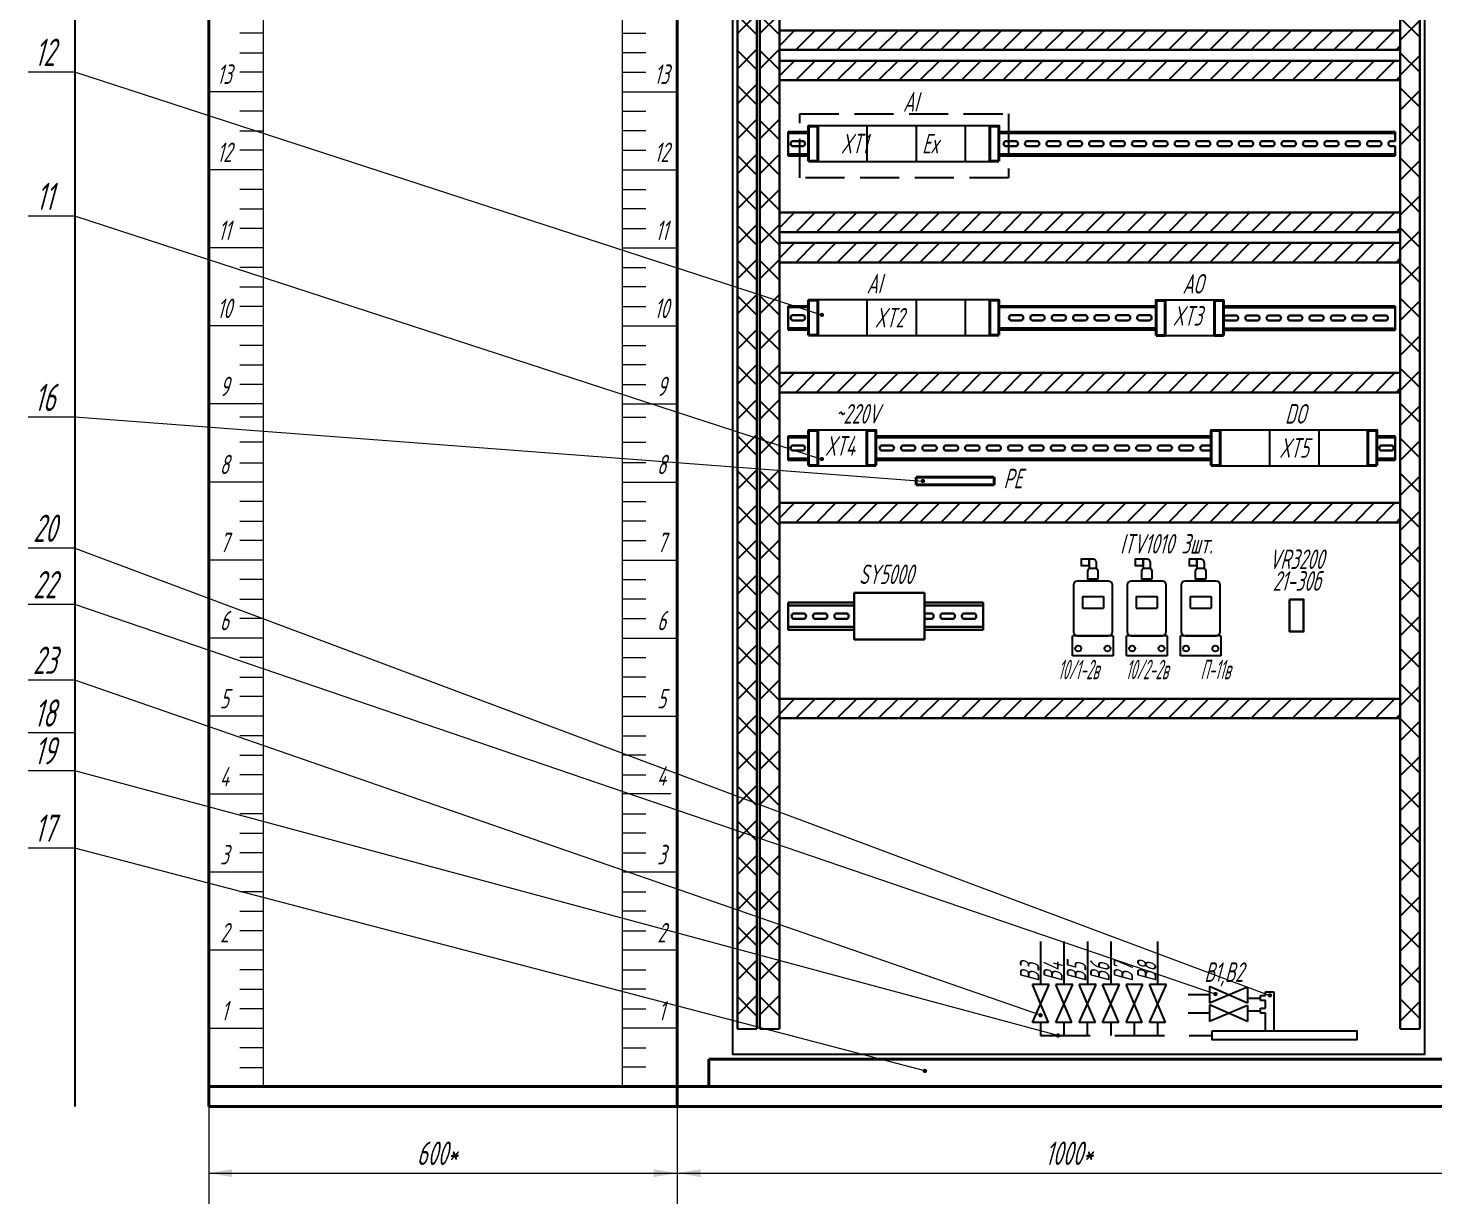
# Model space of a CAD drawing. Header units: millimetres. Extents: x -680 to 9204, y -4430 to 7779.
# Drawn here: x 2562.9 to 2743, y -943.5 to -792.8 of the extents above; entities that cross this region are included whole.
import ezdxf
from ezdxf.enums import TextEntityAlignment as Align

# ---------------------------------------------------------------- set-up
doc = ezdxf.new("R2010")
doc.units = ezdxf.units.MM
doc.linetypes.add('gost5', pattern=[7, 5, -2, 0])
doc.linetypes.add('невидимая', pattern=[9.525, 6.35, -3.175])
doc.layers.get('Defpoints').update_dxf_attribs({"color": 33})
for name, color, linetype, lineweight in [('RAZMER', 5, 'Continuous', 20), ('text', 41, 'Continuous', 20), ('Размерная', 4, 'Continuous', 25), ('Текст_КИП', 2, 'Continuous', 25), ('Тонкая', 5, 'Continuous', 20)]:
    doc.layers.add(name, color=color, linetype=linetype, lineweight=lineweight)
doc.layers.add('ТЕКСТ', color=2, linetype='Continuous')
doc.styles.add('Simplex', font='simplex.shx', dxfattribs={"width": 0.7, "oblique": 15})

# ---------------------------------------------------------------- blocks, each defined once
blk = doc.blocks.new('В1')
for p, q in [((6.96, -1.54), (0, 1.54)), ((0, 1.54), (0, -1.54)), ((6.96, 1.4), (0, -1.54)), ((6.96, 1.4), (6.96, -1.54))]:
    blk.add_line(p, q)

msp = doc.modelspace()

# ---------------------------------------------------------------- hatches: boundary and pattern name
at = {"ltscale": 0.5}
h = msp.add_hatch(color=256, dxfattribs=at)
edge = h.paths.add_edge_path()
edge.add_arc((2664.577, -829.557), 0.277, 0, 360)
h = msp.add_hatch(color=256, dxfattribs=at)
edge = h.paths.add_edge_path()
edge.add_arc((2664.577, -848.027), 0.277, 0, 360)
h = msp.add_hatch(color=256, dxfattribs=at)
edge = h.paths.add_edge_path()
edge.add_arc((2677.512, -850.844), 0.277, 0, 360)
h = msp.add_hatch(color=256, dxfattribs=at)
edge = h.paths.add_edge_path()
edge.add_arc((2714.993, -916.581), 0.277, 0, 360)
h = msp.add_hatch(color=256, dxfattribs=at)
edge = h.paths.add_edge_path()
edge.add_arc((2721.963, -916.755), 0.277, 0, 360)
h = msp.add_hatch(color=256, dxfattribs=at)
edge = h.paths.add_edge_path()
edge.add_arc((2692.587, -919.298), 0.277, 0, 360)
h = msp.add_hatch(color=256, dxfattribs=at)
edge = h.paths.add_edge_path()
edge.add_arc((2694.812, -921.888), 0.277, 0, 360)
h = msp.add_hatch(color=256, dxfattribs=at)
edge = h.paths.add_edge_path()
edge.add_arc((2677.767, -926.43), 0.277, 0, 360)
at = {"layer": 'Размерная', "ltscale": 0.9}
h = msp.add_hatch(dxfattribs=at)
h.set_pattern_fill('ANSI37', color=241, style=0)
h.set_pattern_definition([(45, (2356.3397, 5927.1266), (-2.245064, 2.245064), []), (135, (2356.3397, 5927.1266), (-2.245064, -2.245064), [])])
h.paths.add_polyline_path([(2653.764, -921.042), (2656.264, -921.042), (2656.264, -740.197), (2653.764, -740.197)])
h = msp.add_hatch(dxfattribs=at)
h.set_pattern_fill('ANSI37', color=241, style=0)
h.set_pattern_definition([(45, (2359.204, 5927.1266), (-2.245064, 2.245064), []), (135, (2359.204, 5927.1266), (-2.245064, -2.245064), [])])
h.paths.add_polyline_path([(2656.628, -921.042), (2659.128, -921.042), (2659.128, -740.197), (2656.628, -740.197)])
h = msp.add_hatch(dxfattribs=at)
h.set_pattern_fill('ANSI37', color=241, style=0)
h.set_pattern_definition([(135, (3642.612, 159.0004), (2.245064, 2.245064), []), (45, (3642.612, 159.0004), (2.245064, -2.245064), [])])
h.paths.add_polyline_path([(2738.669, -921.042), (2741.169, -921.042), (2741.169, -740.197), (2738.669, -740.197)])
at = {"layer": 'Размерная'}
h = msp.add_hatch(dxfattribs=at)
h.set_pattern_fill('ANSI31', color=241, scale=15, style=0)
h.set_pattern_definition([(45, (-9082.2565, 3712.8695), (-1.32582521, 1.32582521), [])])
h.paths.add_polyline_path([(2738.669, -795.608), (2738.669, -793.108), (2659.128, -793.108), (2659.128, -795.608)])
h = msp.add_hatch(dxfattribs=at)
h.set_pattern_fill('ANSI31', color=241, scale=15, style=0)
h.set_pattern_definition([(45, (-9082.2565, 3708.9866), (-1.32582521, 1.32582521), [])])
h.paths.add_polyline_path([(2738.669, -799.491), (2738.669, -796.991), (2659.128, -796.991), (2659.128, -799.491)])
h = msp.add_hatch(dxfattribs=at)
h.set_pattern_fill('ANSI31', color=241, scale=15, style=0)
h.set_pattern_definition([(45, (-9082.2565, 3689.5256), (-1.32582521, 1.32582521), [])])
h.paths.add_polyline_path([(2738.669, -818.952), (2738.669, -816.452), (2659.128, -816.452), (2659.128, -818.952)])
h = msp.add_hatch(dxfattribs=at)
h.set_pattern_fill('ANSI31', color=241, scale=15, style=0)
h.set_pattern_definition([(45, (-9082.2565, 3685.6428), (-1.32582521, 1.32582521), [])])
h.paths.add_polyline_path([(2738.669, -822.835), (2738.669, -820.335), (2659.128, -820.335), (2659.128, -822.835)])
h = msp.add_hatch(dxfattribs=at)
h.set_pattern_fill('ANSI31', color=241, scale=15, style=0)
h.set_pattern_definition([(45, (-9082.2565, 3668.9826), (-1.32582521, 1.32582521), [])])
h.paths.add_polyline_path([(2738.669, -839.495), (2738.669, -836.995), (2659.128, -836.995), (2659.128, -839.495)])
h = msp.add_hatch(dxfattribs=at)
h.set_pattern_fill('ANSI31', color=241, scale=15, style=0)
h.set_pattern_definition([(45, (-9082.2565, 3652.3224), (-1.32582521, 1.32582521), [])])
h.paths.add_polyline_path([(2738.669, -856.155), (2738.669, -853.655), (2659.128, -853.655), (2659.128, -856.155)])
h = msp.add_hatch(dxfattribs=at)
h.set_pattern_fill('ANSI31', color=241, scale=15, style=0)
h.set_pattern_definition([(45, (-9082.2565, 3627.2259), (-1.32582521, 1.32582521), [])])
h.paths.add_polyline_path([(2659.128, -878.752), (2659.128, -881.252), (2738.669, -881.252), (2738.669, -878.752)])

# ---------------------------------------------------------------- linework, layer by layer
at = {"lineweight": 40}
for p, q in [((2586.035, -930.97), (2586.035, -730.47)), ((2646.035, -930.97), (2646.035, -730.47)), ((2744.788, -924.915), (2650.115, -924.915)), ((2650.115, -928.411), (2650.115, -924.915)), ((2808.782, -930.97), (2586.035, -930.97))]:
    msp.add_line(p, q, dxfattribs=at)
at = {"lineweight": 30}
for p, q in [((2738.669, -793.108), (2659.128, -793.108)), ((2738.669, -795.608), (2659.128, -795.608)), ((2738.669, -796.991), (2659.128, -796.991)), ((2738.669, -799.491), (2659.128, -799.491)), ((2660.278, -806.118), (2662.877, -806.118)), ((2660.278, -809.165), (2660.278, -806.118)), ((2660.278, -806.277), (2662.877, -806.277)), ((2737.995, -806.118), (2687.247, -806.118)), ((2737.995, -806.277), (2687.247, -806.277)), ((2737.995, -807.296), (2737.995, -806.118)), ((2662.19, -807.296), (2660.812, -807.296)), ((2662.19, -807.957), (2660.812, -807.957)), ((2689.467, -807.296), (2688.089, -807.296)), ((2689.467, -807.957), (2688.089, -807.957)), ((2692.206, -807.296), (2690.828, -807.296)), ((2692.206, -807.957), (2690.828, -807.957)), ((2694.944, -807.296), (2693.566, -807.296)), ((2694.944, -807.957), (2693.566, -807.957)), ((2697.683, -807.296), (2696.305, -807.296)), ((2697.683, -807.957), (2696.305, -807.957)), ((2700.421, -807.296), (2699.043, -807.296)), ((2700.421, -807.957), (2699.043, -807.957)), ((2703.159, -807.296), (2701.782, -807.296)), ((2703.159, -807.957), (2701.782, -807.957)), ((2705.898, -807.296), (2704.52, -807.296)), ((2705.898, -807.957), (2704.52, -807.957)), ((2708.636, -807.296), (2707.259, -807.296)), ((2708.636, -807.957), (2707.259, -807.957)), ((2711.375, -807.296), (2709.997, -807.296)), ((2711.375, -807.957), (2709.997, -807.957)), ((2714.113, -807.296), (2712.736, -807.296)), ((2714.113, -807.957), (2712.736, -807.957)), ((2716.852, -807.296), (2715.474, -807.296)), ((2716.852, -807.957), (2715.474, -807.957)), ((2719.59, -807.296), (2718.213, -807.296)), ((2719.59, -807.957), (2718.213, -807.957)), ((2722.329, -807.296), (2720.951, -807.296)), ((2722.329, -807.957), (2720.951, -807.957)), ((2725.067, -807.296), (2723.69, -807.296)), ((2725.067, -807.957), (2723.69, -807.957)), ((2727.806, -807.296), (2726.428, -807.296)), ((2727.806, -807.957), (2726.428, -807.957)), ((2730.544, -807.296), (2729.167, -807.296)), ((2730.544, -807.957), (2729.167, -807.957)), ((2733.283, -807.296), (2731.905, -807.296)), ((2733.283, -807.957), (2731.905, -807.957)), ((2736.021, -807.296), (2734.643, -807.296)), ((2736.021, -807.957), (2734.643, -807.957)), ((2737.995, -807.296), (2737.382, -807.296)), ((2737.995, -807.957), (2737.382, -807.957)), ((2737.995, -809.165), (2737.995, -807.957)), ((2660.278, -808.977), (2662.877, -808.977)), ((2660.278, -809.165), (2662.877, -809.165)), ((2737.995, -808.977), (2687.247, -808.977)), ((2737.995, -809.165), (2687.247, -809.165)), ((2738.669, -816.452), (2659.128, -816.452)), ((2738.669, -818.952), (2659.128, -818.952)), ((2738.669, -820.335), (2659.128, -820.335)), ((2738.669, -822.835), (2659.128, -822.835)), ((2660.278, -828.42), (2662.877, -828.42)), ((2660.278, -831.468), (2660.278, -828.42)), ((2660.278, -828.579), (2662.877, -828.579)), ((2662.19, -829.599), (2660.812, -829.599)), ((2707.392, -828.42), (2687.247, -828.42)), ((2707.392, -828.579), (2687.247, -828.579)), ((2690.148, -829.599), (2688.77, -829.599)), ((2692.886, -829.599), (2691.509, -829.599)), ((2695.625, -829.599), (2694.247, -829.599)), ((2698.363, -829.599), (2696.986, -829.599)), ((2701.102, -829.599), (2699.724, -829.599)), ((2703.84, -829.599), (2702.463, -829.599)), ((2706.579, -829.599), (2705.201, -829.599)), ((2737.995, -828.45), (2716.012, -828.45)), ((2737.995, -828.608), (2716.012, -828.608)), ((2717.679, -829.628), (2716.301, -829.628)), ((2720.417, -829.628), (2719.039, -829.628)), ((2723.156, -829.628), (2721.778, -829.628)), ((2725.894, -829.628), (2724.516, -829.628)), ((2728.633, -829.628), (2727.255, -829.628)), ((2731.371, -829.628), (2729.993, -829.628)), ((2734.11, -829.628), (2732.732, -829.628)), ((2736.848, -829.628), (2735.47, -829.628)), ((2737.995, -831.497), (2737.995, -828.45)), ((2660.278, -831.279), (2662.877, -831.279)), ((2660.278, -831.468), (2662.877, -831.468)), ((2662.19, -830.26), (2660.812, -830.26)), ((2707.392, -831.279), (2687.247, -831.279)), ((2707.392, -831.468), (2687.247, -831.468)), ((2690.148, -830.26), (2688.77, -830.26)), ((2692.886, -830.26), (2691.509, -830.26)), ((2695.625, -830.26), (2694.247, -830.26)), ((2698.363, -830.26), (2696.986, -830.26)), ((2701.102, -830.26), (2699.724, -830.26)), ((2703.84, -830.26), (2702.463, -830.26)), ((2706.579, -830.26), (2705.201, -830.26)), ((2737.995, -831.308), (2716.012, -831.308)), ((2737.995, -831.497), (2716.012, -831.497)), ((2717.679, -830.289), (2716.301, -830.289)), ((2720.417, -830.289), (2719.039, -830.289)), ((2723.156, -830.289), (2721.778, -830.289)), ((2725.894, -830.289), (2724.516, -830.289)), ((2728.633, -830.289), (2727.255, -830.289)), ((2731.371, -830.289), (2729.993, -830.289)), ((2734.11, -830.289), (2732.732, -830.289)), ((2736.848, -830.289), (2735.47, -830.289)), ((2738.669, -836.995), (2659.128, -836.995)), ((2738.669, -839.495), (2659.128, -839.495)), ((2660.278, -845.11), (2662.877, -845.11)), ((2660.278, -848.157), (2660.278, -845.11)), ((2660.278, -845.269), (2662.877, -845.269)), ((2662.19, -846.288), (2660.812, -846.288)), ((2714.455, -845.11), (2671.497, -845.11)), ((2714.455, -845.269), (2671.497, -845.269)), ((2673.589, -846.288), (2672.211, -846.288)), ((2676.327, -846.288), (2674.95, -846.288)), ((2679.066, -846.288), (2677.688, -846.288)), ((2681.804, -846.288), (2680.427, -846.288)), ((2684.543, -846.288), (2683.165, -846.288)), ((2687.281, -846.288), (2685.903, -846.288)), ((2690.02, -846.288), (2688.642, -846.288)), ((2692.758, -846.288), (2691.38, -846.288)), ((2695.497, -846.288), (2694.119, -846.288)), ((2698.235, -846.288), (2696.857, -846.288)), ((2700.974, -846.288), (2699.596, -846.288)), ((2703.712, -846.288), (2702.334, -846.288)), ((2706.451, -846.288), (2705.073, -846.288)), ((2709.189, -846.288), (2707.811, -846.288)), ((2711.927, -846.288), (2710.55, -846.288)), ((2714.455, -846.288), (2713.288, -846.288)), ((2737.995, -845.11), (2735.675, -845.11)), ((2737.995, -845.269), (2735.675, -845.269)), ((2737.58, -846.288), (2736.203, -846.288)), ((2737.995, -848.157), (2737.995, -845.11)), ((2660.278, -847.969), (2662.877, -847.969)), ((2662.19, -846.949), (2660.812, -846.949)), ((2714.455, -847.969), (2671.497, -847.969)), ((2673.589, -846.949), (2672.211, -846.949)), ((2676.327, -846.949), (2674.95, -846.949)), ((2679.066, -846.949), (2677.688, -846.949)), ((2681.804, -846.949), (2680.427, -846.949)), ((2684.543, -846.949), (2683.165, -846.949)), ((2687.281, -846.949), (2685.903, -846.949)), ((2690.02, -846.949), (2688.642, -846.949)), ((2692.758, -846.949), (2691.38, -846.949)), ((2695.497, -846.949), (2694.119, -846.949)), ((2698.235, -846.949), (2696.857, -846.949)), ((2700.974, -846.949), (2699.596, -846.949)), ((2703.712, -846.949), (2702.334, -846.949)), ((2706.451, -846.949), (2705.073, -846.949)), ((2709.189, -846.949), (2707.811, -846.949)), ((2711.927, -846.949), (2710.55, -846.949)), ((2714.455, -846.949), (2713.288, -846.949)), ((2737.995, -847.969), (2735.675, -847.969)), ((2737.58, -846.949), (2736.203, -846.949)), ((2660.278, -848.157), (2662.877, -848.157)), ((2714.455, -848.157), (2671.497, -848.157)), ((2737.995, -848.157), (2735.675, -848.157)), ((2738.669, -853.655), (2659.128, -853.655)), ((2738.669, -856.155), (2659.128, -856.155)), ((2668.718, -871.162), (2668.718, -865.162)), ((2668.718, -865.162), (2677.718, -865.162)), ((2677.718, -865.162), (2677.718, -871.162)), ((2668.718, -866.412), (2660.245, -866.412)), ((2660.245, -866.412), (2660.245, -869.912)), ((2668.718, -866.812), (2660.245, -866.812)), ((2662.31, -867.832), (2660.933, -867.832)), ((2661.235, -867.832), (2661.076, -867.832)), ((2665.049, -867.832), (2663.671, -867.832)), ((2667.787, -867.832), (2666.41, -867.832)), ((2677.718, -866.412), (2685.245, -866.412)), ((2677.718, -866.812), (2685.245, -866.812)), ((2678.643, -867.832), (2677.718, -867.832)), ((2681.381, -867.832), (2680.003, -867.832)), ((2684.12, -867.832), (2682.742, -867.832)), ((2685.245, -866.412), (2685.245, -869.912)), ((2668.718, -869.512), (2660.245, -869.512)), ((2662.31, -868.492), (2660.933, -868.492)), ((2661.235, -868.492), (2661.076, -868.492)), ((2665.049, -868.492), (2663.671, -868.492)), ((2667.787, -868.492), (2666.41, -868.492)), ((2678.643, -868.492), (2677.718, -868.492)), ((2677.718, -869.512), (2685.245, -869.512)), ((2681.381, -868.492), (2680.003, -868.492)), ((2684.12, -868.492), (2682.742, -868.492)), ((2660.245, -869.912), (2668.718, -869.912)), ((2677.718, -871.162), (2668.718, -871.162)), ((2685.245, -869.912), (2677.718, -869.912)), ((2738.669, -878.752), (2659.128, -878.752)), ((2738.669, -881.252), (2659.128, -881.252))]:
    msp.add_line(p, q, dxfattribs=at)
at = {"color": 107}
for p, q in [((2670.337, -805.337), (2664.037, -805.337)), ((2664.037, -805.337), (2664.037, -809.887)), ((2670.337, -805.337), (2670.337, -809.887)), ((2676.637, -805.337), (2670.337, -805.337)), ((2676.637, -805.337), (2676.637, -809.887)), ((2682.937, -805.337), (2676.637, -805.337)), ((2682.937, -805.337), (2682.937, -809.887)), ((2686.087, -805.337), (2682.937, -805.337)), ((2686.087, -805.337), (2686.087, -809.887)), ((2664.037, -809.887), (2670.337, -809.887)), ((2670.337, -809.887), (2676.637, -809.887)), ((2676.637, -809.887), (2682.937, -809.887)), ((2682.937, -809.887), (2686.087, -809.887)), ((2670.337, -827.64), (2664.037, -827.64)), ((2664.037, -827.64), (2664.037, -832.19)), ((2670.337, -827.64), (2670.337, -832.19)), ((2676.637, -827.64), (2670.337, -827.64)), ((2676.637, -827.64), (2676.637, -832.19)), ((2682.937, -827.64), (2676.637, -827.64)), ((2682.937, -827.64), (2682.937, -832.19)), ((2686.087, -827.64), (2682.937, -827.64)), ((2686.087, -827.64), (2686.087, -832.19)), ((2686.087, -827.64), (2686.087, -832.19)), ((2708.552, -827.669), (2708.552, -832.219)), ((2714.852, -827.669), (2708.552, -827.669)), ((2714.852, -827.669), (2714.852, -832.219)), ((2714.852, -827.669), (2714.852, -832.219)), ((2664.037, -832.19), (2670.337, -832.19)), ((2670.337, -832.19), (2676.637, -832.19)), ((2676.637, -832.19), (2682.937, -832.19)), ((2682.937, -832.19), (2686.087, -832.19)), ((2708.552, -832.219), (2714.852, -832.219)), ((2664.037, -844.329), (2664.037, -848.879)), ((2670.337, -844.329), (2664.037, -844.329)), ((2670.337, -844.329), (2670.337, -848.879)), ((2670.337, -844.329), (2670.337, -848.879)), ((2721.915, -844.329), (2715.615, -844.329)), ((2715.615, -844.329), (2715.615, -848.879)), ((2721.915, -844.329), (2721.915, -848.879)), ((2728.215, -844.329), (2721.915, -844.329)), ((2728.215, -844.329), (2728.215, -848.879)), ((2734.515, -844.329), (2728.215, -844.329)), ((2734.515, -844.329), (2734.515, -848.879)), ((2664.037, -848.879), (2670.337, -848.879)), ((2715.615, -848.879), (2721.915, -848.879)), ((2721.915, -848.879), (2728.215, -848.879)), ((2728.215, -848.879), (2734.515, -848.879))]:
    msp.add_line(p, q, dxfattribs=at)
at = {"lineweight": 40, "ltscale": 0.3}
for p, q in [((2686.645, -850.348), (2676.645, -850.348)), ((2676.645, -850.348), (2676.645, -851.348)), ((2676.645, -851.348), (2686.645, -851.348)), ((2686.645, -851.348), (2686.645, -850.348)), ((2586.035, -928.411), (2808.782, -928.411))]:
    msp.add_line(p, q, dxfattribs=at)
for p, q in [((2696.792, -864.162), (2696.792, -870.162)), ((2701.292, -863.662), (2697.292, -863.662)), ((2701.792, -870.162), (2701.792, -864.162)), ((2703.695, -864.162), (2703.695, -870.162)), ((2708.195, -863.662), (2704.195, -863.662)), ((2708.695, -870.162), (2708.695, -864.162)), ((2710.598, -864.162), (2710.598, -870.162)), ((2715.098, -863.662), (2711.098, -863.662)), ((2715.598, -870.162), (2715.598, -864.162)), ((2697.948, -865.662), (2700.636, -865.662)), ((2697.948, -865.662), (2697.948, -867.151)), ((2700.636, -865.662), (2700.636, -867.151)), ((2704.851, -865.662), (2707.539, -865.662)), ((2704.851, -865.662), (2704.851, -867.151)), ((2707.539, -865.662), (2707.539, -867.151)), ((2711.754, -865.662), (2714.442, -865.662)), ((2711.754, -865.662), (2711.754, -867.151)), ((2714.442, -865.662), (2714.442, -867.151)), ((2697.948, -867.151), (2700.636, -867.151)), ((2704.851, -867.151), (2707.539, -867.151)), ((2711.754, -867.151), (2714.442, -867.151)), ((2696.692, -873.234), (2696.692, -870.662)), ((2701.892, -870.662), (2696.692, -870.662)), ((2697.292, -870.662), (2701.292, -870.662)), ((2701.892, -870.662), (2701.892, -873.234)), ((2703.595, -873.234), (2703.595, -870.662)), ((2708.795, -870.662), (2703.595, -870.662)), ((2704.195, -870.662), (2708.195, -870.662)), ((2708.795, -870.662), (2708.795, -873.234)), ((2710.498, -873.234), (2710.498, -870.662)), ((2715.698, -870.662), (2710.498, -870.662)), ((2711.098, -870.662), (2715.098, -870.662)), ((2715.698, -870.662), (2715.698, -873.234)), ((2701.892, -873.234), (2696.692, -873.234)), ((2708.795, -873.234), (2703.595, -873.234)), ((2715.698, -873.234), (2710.498, -873.234)), ((2692.623, -915.342), (2692.623, -909.858)), ((2695.623, -915.342), (2695.623, -909.858)), ((2698.623, -915.342), (2698.623, -909.858)), ((2701.623, -915.342), (2701.623, -909.858)), ((2707.623, -915.342), (2707.623, -909.858)), ((2721.42, -916.783), (2721.42, -916.303)), ((2721.42, -916.303), (2722.487, -916.303)), ((2722.487, -916.303), (2722.487, -921.312)), ((2714.235, -916.688), (2711.493, -916.688)), ((2719.114, -917.09), (2720.78, -917.09)), ((2720.78, -917.397), (2720.78, -916.783)), ((2720.78, -916.783), (2721.42, -916.783)), ((2721.42, -917.397), (2720.78, -917.397)), ((2721.42, -918.41), (2721.42, -917.397)), ((2714.235, -919.025), (2711.493, -919.025)), ((2719.114, -918.717), (2720.78, -918.717)), ((2720.78, -919.024), (2720.78, -918.41)), ((2720.78, -918.41), (2721.42, -918.41)), ((2721.42, -919.024), (2720.78, -919.024)), ((2721.42, -921.312), (2721.42, -919.024)), ((2653.744, -921.042), (2656.244, -921.042)), ((2656.628, -921.042), (2659.128, -921.042)), ((2692.577, -920.222), (2692.577, -921.888)), ((2695.577, -920.222), (2695.577, -921.888)), ((2698.577, -920.222), (2698.577, -921.888)), ((2701.577, -920.222), (2701.577, -921.888)), ((2704.577, -920.222), (2704.577, -921.888)), ((2707.577, -920.222), (2707.577, -921.888)), ((2738.669, -921.042), (2741.169, -921.042))]:
    msp.add_line(p, q)
at = {"linetype": 'невидимая'}
msp.add_line((2692.577, -921.888), (2714.582, -921.888), dxfattribs=at)
msp.add_lwpolyline([(2716.408, -736.022), (2741.751, -736.022), (2741.751, -924.322), (2653.151, -924.322), (2653.151, -736.022), (2678.408, -736.022)])
at = {"lineweight": 30}
for points in [[(2653.764, -921.042), (2653.764, -740.197), (2656.264, -740.197), (2656.264, -921.042)], [(2656.628, -921.042), (2656.628, -740.197), (2659.128, -740.197), (2659.128, -921.042)], [(2741.169, -921.042), (2741.169, -740.197), (2738.669, -740.197), (2738.669, -921.042)]]:
    msp.add_lwpolyline(points, dxfattribs=at)
at = {"color": 5, "linetype": 'gost5'}
msp.add_lwpolyline([(2661.737, -803.805), (2688.483, -803.805), (2688.483, -811.985), (2661.737, -811.985)], close=True, dxfattribs=at)
at = {"lineweight": 40}
for points in [[(2662.877, -809.852), (2664.037, -809.852), (2664.037, -805.372), (2662.877, -805.372)], [(2687.247, -809.852), (2686.087, -809.852), (2686.087, -805.372), (2687.247, -805.372)], [(2662.877, -832.155), (2664.037, -832.155), (2664.037, -827.675), (2662.877, -827.675)], [(2687.247, -832.155), (2686.087, -832.155), (2686.087, -827.675), (2687.247, -827.675)], [(2707.392, -832.184), (2708.552, -832.184), (2708.552, -827.704), (2707.392, -827.704)], [(2716.012, -832.184), (2714.852, -832.184), (2714.852, -827.704), (2716.012, -827.704)], [(2662.877, -848.844), (2664.037, -848.844), (2664.037, -844.364), (2662.877, -844.364)], [(2671.497, -848.844), (2670.337, -848.844), (2670.337, -844.364), (2671.497, -844.364)], [(2714.455, -848.844), (2715.615, -848.844), (2715.615, -844.364), (2714.455, -844.364)], [(2735.675, -848.844), (2734.515, -848.844), (2734.515, -844.364), (2735.675, -844.364)]]:
    msp.add_lwpolyline(points, close=True, dxfattribs=at)
for points in [[(2698.816, -860.847), (2697.797, -860.847), (2697.797, -861.682), (2698.816, -861.682)], [(2705.719, -860.847), (2704.7, -860.847), (2704.7, -861.682), (2705.719, -861.682)], [(2712.622, -860.847), (2711.604, -860.847), (2711.604, -861.682), (2712.622, -861.682)], [(2698.816, -863.399), (2699.768, -863.399), (2699.768, -863.662), (2698.816, -863.662)], [(2705.719, -863.399), (2706.671, -863.399), (2706.671, -863.662), (2705.719, -863.662)], [(2712.622, -863.399), (2713.574, -863.399), (2713.574, -863.662), (2712.622, -863.662)], [(2714.582, -921.312), (2733.102, -921.312), (2733.102, -922.463), (2714.582, -922.463)]]:
    msp.add_lwpolyline(points, close=True)
for points in [[(2699.941, -863.399), (2698.643, -863.399), (2698.643, -862.53, -0.2211054), (2698.816, -862.03), (2699.768, -862.03, -0.2046754), (2699.941, -862.53)], [(2699.268, -860.847), (2698.816, -860.847), (2698.816, -862.03), (2699.768, -862.03), (2699.768, -861.347, 0.4142136)], [(2706.844, -863.399), (2705.546, -863.399), (2705.546, -862.53, -0.2211054), (2705.719, -862.03), (2706.671, -862.03, -0.2046754), (2706.844, -862.53)], [(2706.171, -860.847), (2705.719, -860.847), (2705.719, -862.03), (2706.671, -862.03), (2706.671, -861.347, 0.4142136)], [(2713.747, -863.399), (2712.449, -863.399), (2712.449, -862.53, -0.2211054), (2712.622, -862.03), (2713.574, -862.03, -0.2046754), (2713.747, -862.53)], [(2713.074, -860.847), (2712.622, -860.847), (2712.622, -862.03), (2713.574, -862.03), (2713.574, -861.347, 0.4142136)]]:
    msp.add_lwpolyline(points, format="xyb", close=True)
at = {"lineweight": 30}
msp.add_lwpolyline([(2724.478, -866.005), (2726.279, -866.005), (2726.279, -870.129), (2724.478, -870.129)], close=True, dxfattribs=at)
for centre in [(2697.418, -872.31), (2701.166, -872.31), (2704.321, -872.31), (2708.069, -872.31), (2711.224, -872.31), (2714.972, -872.31)]:
    msp.add_circle(centre, 0.377)
for centre, start, end in [((2660.927, -807.627), 109.08738, 250.91262), ((2662.076, -807.627), 289.08738, 70.91262), ((2688.204, -807.627), 109.08738, 250.91262), ((2689.353, -807.627), 289.08738, 70.91262), ((2690.942, -807.627), 109.08738, 250.91262), ((2692.091, -807.627), 289.08738, 70.91262), ((2693.681, -807.627), 109.08738, 250.91262), ((2694.83, -807.627), 289.08738, 70.91262), ((2696.419, -807.627), 109.08738, 250.91262), ((2697.568, -807.627), 289.08738, 70.91262), ((2699.158, -807.627), 109.08738, 250.91262), ((2700.307, -807.627), 289.08738, 70.91262), ((2701.896, -807.627), 109.08738, 250.91262), ((2703.045, -807.627), 289.08738, 70.91262), ((2704.635, -807.627), 109.08738, 250.91262), ((2705.784, -807.627), 289.08738, 70.91262), ((2707.373, -807.627), 109.08738, 250.91262), ((2708.522, -807.627), 289.08738, 70.91262), ((2710.111, -807.627), 109.08738, 250.91262), ((2711.261, -807.627), 289.08738, 70.91262), ((2712.85, -807.627), 109.08738, 250.91262), ((2713.999, -807.627), 289.08738, 70.91262), ((2715.588, -807.627), 109.08738, 250.91262), ((2716.738, -807.627), 289.08738, 70.91262), ((2718.327, -807.627), 109.08738, 250.91262), ((2719.476, -807.627), 289.08738, 70.91262), ((2721.065, -807.627), 109.08738, 250.91262), ((2722.215, -807.627), 289.08738, 70.91262), ((2723.804, -807.627), 109.08738, 250.91262), ((2724.953, -807.627), 289.08738, 70.91262), ((2726.542, -807.627), 109.08738, 250.91262), ((2727.691, -807.627), 289.08738, 70.91262), ((2729.281, -807.627), 109.08738, 250.91262), ((2730.43, -807.627), 289.08738, 70.91262), ((2732.019, -807.627), 109.08738, 250.91262), ((2733.168, -807.627), 289.08738, 70.91262), ((2734.758, -807.627), 109.08738, 250.91262), ((2735.907, -807.627), 289.08738, 70.91262), ((2737.496, -807.627), 109.08738, 250.91262), ((2660.927, -829.929), 109.08738, 250.91262), ((2662.076, -829.929), 289.08738, 70.91262), ((2688.885, -829.929), 109.08738, 250.91262), ((2690.034, -829.929), 289.08738, 70.91262), ((2691.623, -829.929), 109.08738, 250.91262), ((2692.772, -829.929), 289.08738, 70.91262), ((2694.361, -829.929), 109.08738, 250.91262), ((2695.511, -829.929), 289.08738, 70.91262), ((2697.1, -829.929), 109.08738, 250.91262), ((2698.249, -829.929), 289.08738, 70.91262), ((2699.838, -829.929), 109.08738, 250.91262), ((2700.988, -829.929), 289.08738, 70.91262), ((2702.577, -829.929), 109.08738, 250.91262), ((2703.726, -829.929), 289.08738, 70.91262), ((2705.315, -829.929), 109.08738, 250.91262), ((2706.465, -829.929), 289.08738, 70.91262), ((2716.415, -829.958), 109.08738, 250.91262), ((2717.564, -829.958), 289.08738, 70.91262), ((2719.154, -829.958), 109.08738, 250.91262), ((2720.303, -829.958), 289.08738, 70.91262), ((2721.892, -829.958), 109.08738, 250.91262), ((2723.041, -829.958), 289.08738, 70.91262), ((2724.631, -829.958), 109.08738, 250.91262), ((2725.78, -829.958), 289.08738, 70.91262), ((2727.369, -829.958), 109.08738, 250.91262), ((2728.518, -829.958), 289.08738, 70.91262), ((2730.108, -829.958), 109.08738, 250.91262), ((2731.257, -829.958), 289.08738, 70.91262), ((2732.846, -829.958), 109.08738, 250.91262), ((2733.995, -829.958), 289.08738, 70.91262), ((2735.585, -829.958), 109.08738, 250.91262), ((2736.734, -829.958), 289.08738, 70.91262), ((2660.927, -846.619), 109.08738, 250.91262), ((2662.076, -846.619), 289.08738, 70.91262), ((2672.325, -846.619), 109.08738, 250.91262), ((2673.475, -846.619), 289.08738, 70.91262), ((2675.064, -846.619), 109.08738, 250.91262), ((2676.213, -846.619), 289.08738, 70.91262), ((2677.802, -846.619), 109.08738, 250.91262), ((2678.951, -846.619), 289.08738, 70.91262), ((2680.541, -846.619), 109.08738, 250.91262), ((2681.69, -846.619), 289.08738, 70.91262), ((2683.279, -846.619), 109.08738, 250.91262), ((2684.428, -846.619), 289.08738, 70.91262), ((2686.018, -846.619), 109.08738, 250.91262), ((2687.167, -846.619), 289.08738, 70.91262), ((2688.756, -846.619), 109.08738, 250.91262), ((2689.905, -846.619), 289.08738, 70.91262), ((2691.495, -846.619), 109.08738, 250.91262), ((2692.644, -846.619), 289.08738, 70.91262), ((2694.233, -846.619), 109.08738, 250.91262), ((2695.382, -846.619), 289.08738, 70.91262), ((2696.972, -846.619), 109.08738, 250.91262), ((2698.121, -846.619), 289.08738, 70.91262), ((2699.71, -846.619), 109.08738, 250.91262), ((2700.859, -846.619), 289.08738, 70.91262), ((2702.449, -846.619), 109.08738, 250.91262), ((2703.598, -846.619), 289.08738, 70.91262), ((2705.187, -846.619), 109.08738, 250.91262), ((2706.336, -846.619), 289.08738, 70.91262), ((2707.926, -846.619), 109.08738, 250.91262), ((2709.075, -846.619), 289.08738, 70.91262), ((2710.664, -846.619), 109.08738, 250.91262), ((2711.813, -846.619), 289.08738, 70.91262), ((2713.403, -846.619), 109.08738, 250.91262), ((2736.317, -846.619), 109.08738, 250.91262), ((2737.466, -846.619), 289.08738, 70.91262), ((2661.047, -868.162), 109.08738, 250.91262), ((2662.196, -868.162), 289.08738, 70.91262), ((2663.785, -868.162), 109.08738, 250.91262), ((2664.934, -868.162), 289.08738, 70.91262), ((2666.524, -868.162), 109.08738, 250.91262), ((2667.673, -868.162), 289.08738, 70.91262), ((2678.528, -868.162), 289.08738, 70.91262), ((2680.118, -868.162), 109.08738, 250.91262), ((2681.267, -868.162), 289.08738, 70.91262), ((2682.856, -868.162), 109.08738, 250.91262), ((2684.005, -868.162), 289.08738, 70.91262)]:
    msp.add_arc(centre, 0.35, start, end, dxfattribs=at)
for centre, start, end in [((2697.292, -864.162), 90, 180), ((2701.292, -864.162), 0, 90), ((2704.195, -864.162), 90, 180), ((2708.195, -864.162), 0, 90), ((2711.098, -864.162), 90, 180), ((2715.098, -864.162), 0, 90), ((2697.292, -870.162), 180, 270), ((2701.292, -870.162), 270, 0), ((2704.195, -870.162), 180, 270), ((2708.195, -870.162), 270, 0), ((2711.098, -870.162), 180, 270), ((2715.098, -870.162), 270, 0)]:
    msp.add_arc(centre, 0.5, start, end)
at = {"layer": 'Defpoints'}
msp.add_line((2568.9, -733.138), (2568.9, -930.97), dxfattribs=at)
at = {"layer": 'RAZMER', "ltscale": 0.5}
for p, q in [((2664.56, -829.571), (2568.9, -798.458)), ((2664.574, -848.077), (2568.9, -816.928)), ((2677.494, -850.913), (2568.9, -842.68)), ((2714.993, -916.581), (2568.9, -866.676)), ((2692.587, -919.298), (2568.9, -876.359)), ((2694.812, -921.888), (2568.9, -887.961)), ((2677.767, -926.43), (2568.9, -897.876))]:
    msp.add_line(p, q, dxfattribs=at)
at = {"layer": 'Тонкая'}
for p, q in [((2593.034, -928.411), (2593.034, -740.47)), ((2639.035, -928.411), (2639.035, -740.47)), ((2593.034, -793.47), (2590.034, -793.47)), ((2639.035, -793.47), (2642.035, -793.47)), ((2590.034, -795.97), (2593.034, -795.97)), ((2642.035, -795.97), (2639.035, -795.97)), ((2568.9, -798.458), (2562.9, -798.458)), ((2593.034, -798.47), (2590.034, -798.47)), ((2639.035, -798.47), (2642.035, -798.47)), ((2593.034, -800.97), (2586.034, -800.97)), ((2639.035, -800.97), (2646.035, -800.97)), ((2593.034, -803.47), (2590.034, -803.47)), ((2639.035, -803.47), (2642.035, -803.47)), ((2590.034, -805.97), (2593.034, -805.97)), ((2642.035, -805.97), (2639.035, -805.97)), ((2593.034, -808.47), (2590.034, -808.47)), ((2639.035, -808.47), (2642.035, -808.47)), ((2593.034, -810.97), (2586.034, -810.97)), ((2639.035, -810.97), (2646.035, -810.97)), ((2593.034, -813.47), (2590.034, -813.47)), ((2639.035, -813.47), (2642.035, -813.47)), ((2568.9, -816.928), (2562.9, -816.928)), ((2590.034, -815.97), (2593.034, -815.97)), ((2642.035, -815.97), (2639.035, -815.97)), ((2593.034, -818.47), (2590.034, -818.47)), ((2639.035, -818.47), (2642.035, -818.47)), ((2593.034, -820.97), (2586.034, -820.97)), ((2639.035, -820.97), (2646.035, -820.97)), ((2593.034, -823.47), (2590.034, -823.47)), ((2639.035, -823.47), (2642.035, -823.47)), ((2590.034, -825.97), (2593.034, -825.97)), ((2642.035, -825.97), (2639.035, -825.97)), ((2593.034, -828.47), (2590.034, -828.47)), ((2639.035, -828.47), (2642.035, -828.47)), ((2593.034, -830.97), (2586.034, -830.97)), ((2639.035, -830.97), (2646.035, -830.97)), ((2593.034, -833.47), (2590.034, -833.47)), ((2639.035, -833.47), (2642.035, -833.47)), ((2590.034, -835.97), (2593.034, -835.97)), ((2642.035, -835.97), (2639.035, -835.97)), ((2593.034, -838.47), (2590.034, -838.47)), ((2639.035, -838.47), (2642.035, -838.47)), ((2568.9, -842.68), (2562.9, -842.68)), ((2593.034, -840.97), (2586.034, -840.97)), ((2593.034, -842.673), (2590.034, -842.673)), ((2639.035, -840.97), (2646.035, -840.97)), ((2639.035, -842.673), (2642.035, -842.673)), ((2593.034, -845.861), (2590.034, -845.861)), ((2639.035, -845.861), (2642.035, -845.861)), ((2590.034, -848.511), (2593.034, -848.511)), ((2642.035, -848.511), (2639.035, -848.511)), ((2593.034, -850.975), (2586.034, -850.975)), ((2639.035, -850.975), (2646.035, -850.975)), ((2593.034, -853.475), (2590.034, -853.475)), ((2639.035, -853.475), (2642.035, -853.475)), ((2590.034, -855.975), (2593.034, -855.975)), ((2642.035, -855.975), (2639.035, -855.975)), ((2593.034, -858.475), (2590.034, -858.475)), ((2639.035, -858.475), (2642.035, -858.475)), ((2568.9, -859.441), (2562.9, -859.441)), ((2568.9, -859.441), (2721.963, -916.755)), ((2593.034, -860.975), (2586.034, -860.975)), ((2639.035, -860.975), (2646.035, -860.975)), ((2593.034, -863.475), (2590.034, -863.475)), ((2639.035, -863.475), (2642.035, -863.475)), ((2590.034, -865.975), (2593.034, -865.975)), ((2642.035, -865.975), (2639.035, -865.975)), ((2568.9, -866.676), (2562.9, -866.676)), ((2593.034, -868.475), (2590.034, -868.475)), ((2639.035, -868.475), (2642.035, -868.475)), ((2593.034, -870.975), (2586.034, -870.975)), ((2639.035, -870.975), (2646.035, -870.975)), ((2593.034, -873.475), (2590.034, -873.475)), ((2639.035, -873.475), (2642.035, -873.475)), ((2568.9, -876.359), (2562.9, -876.359)), ((2590.034, -875.975), (2593.034, -875.975)), ((2642.035, -875.975), (2639.035, -875.975)), ((2593.034, -878.475), (2590.034, -878.475)), ((2639.035, -878.475), (2642.035, -878.475)), ((2593.034, -880.975), (2586.034, -880.975)), ((2639.035, -880.975), (2646.035, -880.975)), ((2568.9, -883.12), (2562.9, -883.12)), ((2568.9, -883.12), (2568.9, -887.961)), ((2593.034, -883.475), (2590.034, -883.475)), ((2639.035, -883.475), (2642.035, -883.475)), ((2590.034, -885.975), (2593.034, -885.975)), ((2642.035, -885.975), (2639.035, -885.975)), ((2568.9, -887.961), (2562.9, -887.961)), ((2593.034, -888.475), (2590.034, -888.475)), ((2639.035, -888.475), (2642.035, -888.475)), ((2593.034, -890.975), (2586.034, -890.975)), ((2639.035, -890.884), (2645.265, -890.884)), ((2593.034, -893.475), (2590.034, -893.475)), ((2639.035, -893.47), (2642.035, -893.47)), ((2590.034, -895.975), (2593.034, -895.975)), ((2642.035, -895.97), (2639.035, -895.97)), ((2568.9, -897.876), (2562.9, -897.876)), ((2593.034, -898.475), (2590.034, -898.475)), ((2639.035, -898.47), (2642.035, -898.47)), ((2593.034, -900.975), (2586.034, -900.975)), ((2646.035, -900.97), (2639.035, -900.97)), ((2593.034, -903.475), (2590.034, -903.475)), ((2639.035, -903.47), (2642.035, -903.47)), ((2590.034, -905.975), (2593.034, -905.975)), ((2642.035, -905.97), (2639.035, -905.97)), ((2593.034, -908.475), (2590.034, -908.475)), ((2639.035, -908.47), (2642.035, -908.47)), ((2593.034, -910.975), (2586.034, -910.975)), ((2646.035, -910.97), (2639.035, -910.97)), ((2593.034, -913.475), (2590.034, -913.475)), ((2639.035, -913.47), (2642.035, -913.47)), ((2590.034, -915.975), (2593.034, -915.975)), ((2642.035, -915.97), (2639.035, -915.97)), ((2593.034, -918.475), (2590.034, -918.475)), ((2639.035, -918.47), (2642.035, -918.47)), ((2593.034, -920.975), (2586.034, -920.975)), ((2646.035, -920.97), (2639.035, -920.97)), ((2593.034, -923.475), (2590.034, -923.475)), ((2639.035, -923.47), (2642.035, -923.47)), ((2590.034, -925.975), (2593.034, -925.975)), ((2642.035, -925.97), (2639.035, -925.97))]:
    msp.add_line(p, q, dxfattribs=at)
at = {"layer": 'Тонкая', "ltscale": 0.5}
for p, q in [((2586.034, -930.97), (2586.035, -943.47)), ((2646.035, -930.97), (2646.035, -943.47)), ((2646.035, -930.97), (2646.035, -943.47)), ((2586.035, -939.528), (2646.035, -939.528)), ((2646.035, -939.528), (2748.782, -939.528))]:
    msp.add_line(p, q, dxfattribs=at)
for points in [[(2589.035, -939.028), (2589.035, -940.028), (2586.035, -939.528)], [(2643.035, -939.028), (2643.035, -940.028), (2646.035, -939.528)], [(2649.035, -939.028), (2649.035, -940.028), (2646.035, -939.528)]]:
    msp.add_solid(points, dxfattribs=at)

# ---------------------------------------------------------------- block references
at = {"lineweight": 40, "xscale": 0.7012615732637641, "yscale": 0.7012615732637641, "zscale": 0.7012615732637641, "rotation": 270}
for p in [(2692.623, -915.342), (2695.623, -915.342), (2698.623, -915.342), (2701.623, -915.342), (2704.623, -915.342), (2707.623, -915.342)]:
    msp.add_blockref('В1', p, dxfattribs=at)
at = {"lineweight": 40, "xscale": 0.7012615732637641, "yscale": 0.7012615732637641, "zscale": 0.7012615732637641}
for p in [(2714.235, -916.688), (2714.235, -919.025)]:
    msp.add_blockref('В1', p, dxfattribs=at)

# ---------------------------------------------------------------- texts
at = {"layer": 'text', "style": 'Simplex', "oblique": 15, "width": 0.6}
for s, p in [('12', (2565.029, -797.66)), ('11', (2565.029, -816.13)), ('16', (2565.029, -841.882)), ('20', (2565.029, -858.642)), ('22', (2565.029, -865.878)), ('23', (2565.029, -875.56)), ('18', (2565.029, -882.321)), ('19', (2565.029, -887.163)), ('17', (2565.029, -897.078))]:
    msp.add_text(s, height=3.5, dxfattribs=at).set_placement(p, align=Align.CENTER)
at = {"layer": 'ТЕКСТ', "style": 'Simplex', "oblique": 15, "width": 0.6}
msp.add_text('PE', height=2.5, dxfattribs=at).set_placement((2689.051, -851.777), align=Align.CENTER)
at = {"layer": 'Текст_КИП', "style": 'Simplex', "oblique": 15}
for s, width, p in [('13', 0.6, (2588.034, -799.97)), ('13', 0.6, (2644.035, -799.97)), ('XT1       Ех', 0.6, (2673.215, -808.865)), ('12', 0.6, (2588.034, -809.97)), ('12', 0.6, (2644.035, -809.97)), ('11', 0.6, (2588.034, -819.97)), ('11', 0.6, (2644.035, -819.97)), ('10', 0.6, (2588.034, -829.97)), ('10', 0.6, (2644.035, -829.97)), ('XT2', 0.6, (2673.215, -831.167)), ('XT3', 0.6, (2711.395, -830.937)), ('9', 0.6, (2588.034, -839.97)), ('9', 0.6, (2644.035, -839.97)), ('XT4', 0.6, (2666.88, -847.597)), ('XT5', 0.6, (2725.054, -847.857)), ('8', 0.6, (2588.034, -849.975)), ('8', 0.6, (2644.035, -849.975)), ('7', 0.6, (2588.034, -859.975)), ('7', 0.6, (2644.035, -859.975)), ('ITV1010 3шт.', 0.6, (2708.704, -860.136)), ('VR3200', 0.6, (2725.379, -862.116)), ('SY5000', 0.6, (2672.818, -864.042)), ('21-30б', 0.6, (2725.379, -864.901)), ('6', 0.6, (2588.034, -869.975)), ('6', 0.6, (2644.035, -869.975)), ('10/1-2в', 0.45, (2697.418, -876.242)), ('10/2-2в', 0.45, (2706.195, -876.242)), ('П-11в', 0.45, (2714.972, -876.242)), ('5', 0.6, (2588.034, -879.975)), ('5', 0.6, (2644.035, -879.975)), ('4', 0.6, (2588.034, -889.975)), ('4', 0.6, (2644.035, -889.884)), ('3', 0.6, (2588.034, -899.975)), ('3', 0.6, (2644.035, -899.97)), ('2', 0.6, (2588.034, -909.975)), ('2', 0.6, (2644.035, -909.97)), ('1', 0.6, (2588.034, -919.975)), ('1', 0.6, (2644.035, -919.97))]:
    msp.add_text(s, height=2.5, dxfattribs=dict(at, width=width)).set_placement(p, align=Align.CENTER)
at = {"layer": 'Текст_КИП', "style": 'Simplex', "oblique": 15, "width": 0.6}
for s, height, p in [('АI', 2.5, (2674.975, -803.508)), ('АI', 2.5, (2670.319, -826.798)), ('DO', 2.5, (2723.904, -843.488)), ('В1,В2', 2.5, (2713.558, -915.02)), ('600*', 3, (2612.693, -938.482)), ('1000*', 3, (2693.19, -938.482))]:
    msp.add_text(s, height=height, dxfattribs=at).set_placement(p)
at = {"layer": 'Текст_КИП', "linetype": 'ByBlock', "lineweight": -3, "style": 'Simplex', "oblique": 15, "width": 0.6}
for s, p in [('АО', (2710.773, -826.827)), ('~220V', (2666.258, -843.488))]:
    msp.add_text(s, height=2.5, dxfattribs=at).set_placement(p)
at = {"layer": 'Текст_КИП', "style": 'Simplex', "oblique": 15, "width": 0.6}
for s, p in [('В3', (2692.437, -915.02)), ('В4', (2695.437, -915.02)), ('В5', (2698.437, -915.02)), ('В6', (2701.437, -915.02)), ('В7', (2704.437, -915.02)), ('В8', (2707.437, -915.02))]:
    msp.add_text(s, height=2.5, rotation=90, dxfattribs=at).set_placement(p)

doc.saveas('drawing.dxf')
